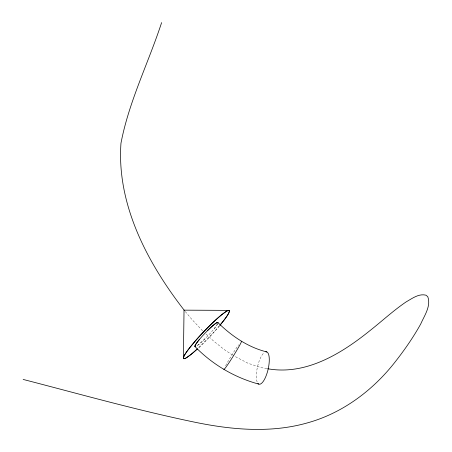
<?xml version="1.0" encoding="UTF-8"?>
<svg xmlns="http://www.w3.org/2000/svg" width="452" height="452" viewBox="0 0 452 452"><rect width="100%" height="100%" fill="white"/><g stroke="black" fill="none" stroke-linecap="round" stroke-linejoin="round"><path stroke-width="0.34" stroke-dasharray="2.26 1.69" d="M219.423 325.864L217.824 327.734A33.872 3.961 -46.4 0 1 207.027 339.497L200.321 346.153A33.866 3.955 -46.4 0 1 198.174 348.17M266.917 368.612L260.928 367.572L248.001 363.255L233.108 355.453M232.543 355.08L224.073 349.447L213.304 340.808L205.66 333.678M202.598 330.824L192.072 319.643L184.953 311.14M219.486 325.79A33.211 3.882 -46.4 0 1 198.27 348.085M225.588 365.73A16.605 0.876 -58.1 0 1 238.577 344.791M217.689 323.604A16.605 1.938 -46.4 0 1 207.841 335.853A16.605 1.938 -46.4 0 1 196.072 346.339M217.649 323.666A16.656 1.949 -46.4 0 1 213.519 329.48M205.027 338.723A16.656 1.949 -46.4 0 1 196.117 346.311M257.12 381.94A16.605 5.458 -77.1 0 1 257.617 366.261A16.605 5.458 -77.1 0 1 264.154 352.633"/><path stroke-width="0.68" d="M197.128 349.13A33.866 3.955 -46.4 0 1 190.558 354.792L186.388 357.764A33.872 3.961 -46.4 0 1 183.376 358.221L184.032 310.151L228.599 310.377M183.365 357.961L184.179 355.775A33.866 3.955 -46.4 0 1 189.687 347.78L194.998 341.345A33.872 3.961 -46.4 0 1 205.801 329.581L212.502 322.931A33.866 3.955 -46.4 0 1 222.271 314.287L226.441 311.315A33.872 3.961 -46.4 0 1 229.452 310.857M161.618 22.6C148.459 62.839 128.91 101.457 120.966 143.25C116.531 204.767 147.776 263.426 184.506 310.609M220.039 325.129L223.141 321.299A33.866 3.955 -46.4 0 0 228.639 313.309L229.452 310.857M267.578 368.73C305.863 375.646 341.509 353.543 370.086 330.525C382.149 321.005 393.46 310.501 406.195 301.857C412.134 298.523 418.818 293.32 426.021 295.207L427.767 296.676C431.242 306.094 424.343 315.688 420.699 324.039C413.19 337.548 404.32 350.26 394.771 362.397C372.612 390.601 342.486 413.122 307.665 422.812C270.624 433.417 231.43 429.807 194.224 422.089C136.662 410.122 80.049 394.127 23.148 379.431M266.833 351.944C247.984 347.294 231.48 335.955 217.796 322.468M258.787 384.104C234.667 377.623 212.429 364.521 195.027 346.611M197.451 348.842A33.211 3.882 -46.4 0 1 187.145 351.147A33.211 3.882 -46.4 0 1 222.373 314.202A33.211 3.882 -46.4 0 1 219.875 325.321M241.198 341.401A16.605 0.876 -58.1 0 1 233.469 355.786A16.605 0.876 -58.1 0 1 223.977 369.069M195.609 346.554A16.605 1.938 -46.4 0 1 204.541 333.695A16.605 1.938 -46.4 0 1 217.937 322.852M207.767 330.378A16.662 1.949 -46.4 0 1 217.898 323.01M195.49 346.577A16.662 1.949 -46.4 0 1 199.315 339.588M265.81 351.814A16.605 5.458 -77.1 0 1 267.866 370.341A16.605 5.458 -77.1 0 1 257.866 383.347"/></g></svg>
